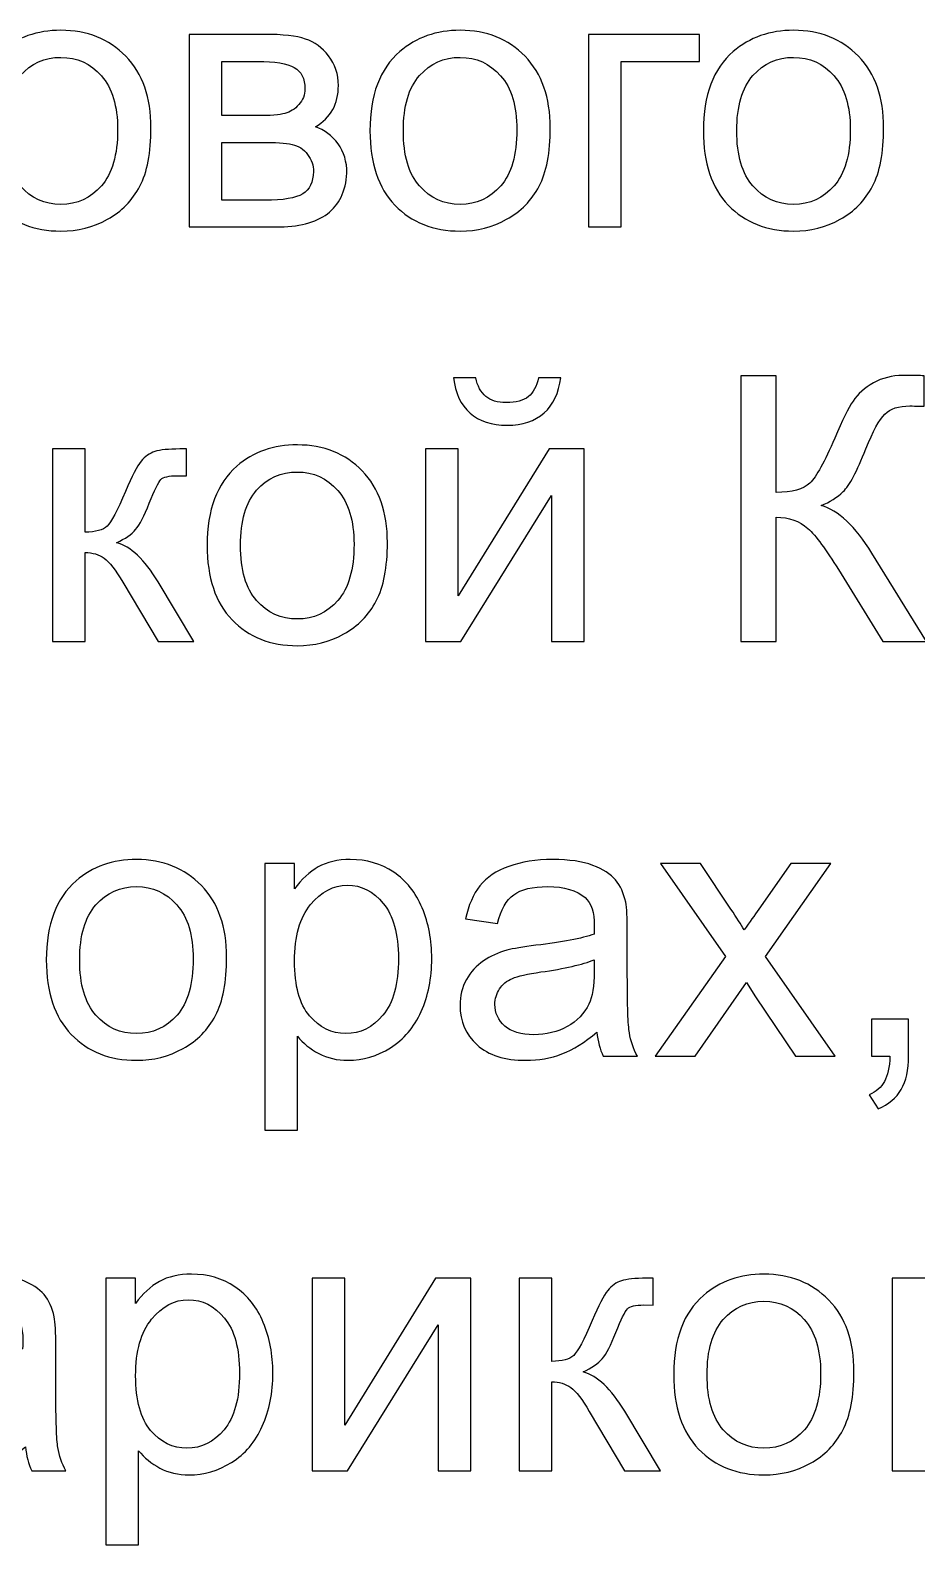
# Model space of a CAD drawing. Header units: centimetres. Extents: x 259 to 610, y 357 to 1252.
# Drawn here: x 370.59 to 379.02, y 1032.55 to 1046.95 of the extents above; entities that cross this region are included whole.
import ezdxf

# ---------------------------------------------------------------- set-up
doc = ezdxf.new("R2010")
doc.units = ezdxf.units.CM
doc.header["$MEASUREMENT"] = 0
doc.layers.add('layer 1', color=7, linetype='Continuous')

msp = doc.modelspace()

# ---------------------------------------------------------------- linework, layer by layer
at = {"layer": 'layer 1', "color": 250}
for points, knots in [([(370.02504, 1045.99105), (370.02504, 1046.32912), (370.11911, 1046.5796), (370.30785, 1046.74246), (370.30785, 1046.74246), (370.46483, 1046.87769), (370.6571, 1046.94531), (370.88346, 1046.94531), (370.88346, 1046.94531), (371.13452, 1046.94531), (371.34031, 1046.86299), (371.50023, 1046.69836), (371.50023, 1046.69836), (371.65957, 1046.53432), (371.73953, 1046.30678), (371.73953, 1046.01692), (371.73953, 1046.01692), (371.73953, 1045.78173), (371.70425, 1045.59711), (371.6337, 1045.46247), (371.6337, 1045.46247), (371.56314, 1045.32783), (371.46025, 1045.22317), (371.32502, 1045.1485), (371.32502, 1045.1485), (371.19038, 1045.07383), (371.0428, 1045.03678), (370.88346, 1045.03678), (370.88346, 1045.03678), (370.62711, 1045.03678), (370.42015, 1045.11851), (370.26198, 1045.28255), (370.26198, 1045.28255), (370.10382, 1045.44659), (370.02504, 1045.68295), (370.02504, 1045.99105)], [0, 0, 0, 0, 0.1, 0.1, 0.1, 0.1, 0.2, 0.2, 0.2, 0.2, 0.3, 0.3, 0.3, 0.3, 0.4, 0.4, 0.4, 0.4, 0.5, 0.5, 0.5, 0.5, 0.6, 0.6, 0.6, 0.6, 0.7, 0.7, 0.7, 0.7, 0.8, 0.8, 0.8, 0.8, 1, 1, 1, 1]), ([(372.10348, 1046.9065), (372.10348, 1046.9065), (372.81786, 1046.9065), (372.81786, 1046.9065), (372.81786, 1046.9065), (372.99307, 1046.9065), (373.1236, 1046.8918), (373.20944, 1046.86241), (373.20944, 1046.86241), (373.29469, 1046.83301), (373.36819, 1046.7795), (373.42934, 1046.7013), (373.42934, 1046.7013), (373.49107, 1046.62252), (373.52165, 1046.52903), (373.52165, 1046.41967), (373.52165, 1046.41967), (373.52165, 1046.33206), (373.50342, 1046.25563), (373.46755, 1046.19095), (373.46755, 1046.19095), (373.4311, 1046.12569), (373.37701, 1046.07101), (373.3041, 1046.0275), (373.3041, 1046.0275), (373.38994, 1045.99869), (373.46109, 1045.94519), (373.51812, 1045.8664), (373.51812, 1045.8664), (373.57456, 1045.7882), (373.60279, 1045.69471), (373.60279, 1045.58712), (373.60279, 1045.58712), (373.59161, 1045.41367), (373.52929, 1045.2849), (373.41699, 1045.20141), (373.41699, 1045.20141), (373.30469, 1045.11734), (373.14124, 1045.07559), (372.92722, 1045.07559), (372.92722, 1045.07559), (372.92722, 1045.07559), (372.10348, 1045.07559), (372.10348, 1045.07559), (372.10348, 1045.07559), (372.10348, 1045.07559), (372.10348, 1046.9065), (372.10348, 1046.9065)], [0, 0, 0, 0, 0.07692308, 0.07692308, 0.07692308, 0.07692308, 0.15384615, 0.15384615, 0.15384615, 0.15384615, 0.23076923, 0.23076923, 0.23076923, 0.23076923, 0.30769231, 0.30769231, 0.30769231, 0.30769231, 0.38461538, 0.38461538, 0.38461538, 0.38461538, 0.46153846, 0.46153846, 0.46153846, 0.46153846, 0.53846154, 0.53846154, 0.53846154, 0.53846154, 0.61538462, 0.61538462, 0.61538462, 0.61538462, 0.69230769, 0.69230769, 0.69230769, 0.69230769, 0.76923077, 0.76923077, 0.76923077, 0.76923077, 0.84615385, 0.84615385, 0.84615385, 0.84615385, 1, 1, 1, 1]), ([(373.8221, 1045.99105), (373.8221, 1046.32912), (373.91617, 1046.5796), (374.10491, 1046.74246), (374.10491, 1046.74246), (374.26189, 1046.87769), (374.45416, 1046.94531), (374.68052, 1046.94531), (374.68052, 1046.94531), (374.93158, 1046.94531), (375.13737, 1046.86299), (375.29729, 1046.69836), (375.29729, 1046.69836), (375.45663, 1046.53432), (375.53659, 1046.30678), (375.53659, 1046.01692), (375.53659, 1046.01692), (375.53659, 1045.78173), (375.50131, 1045.59711), (375.43076, 1045.46247), (375.43076, 1045.46247), (375.3602, 1045.32783), (375.25731, 1045.22317), (375.12208, 1045.1485), (375.12208, 1045.1485), (374.98744, 1045.07383), (374.83986, 1045.03678), (374.68052, 1045.03678), (374.68052, 1045.03678), (374.42417, 1045.03678), (374.21721, 1045.11851), (374.05904, 1045.28255), (374.05904, 1045.28255), (373.90088, 1045.44659), (373.8221, 1045.68295), (373.8221, 1045.99105)], [0, 0, 0, 0, 0.1, 0.1, 0.1, 0.1, 0.2, 0.2, 0.2, 0.2, 0.3, 0.3, 0.3, 0.3, 0.4, 0.4, 0.4, 0.4, 0.5, 0.5, 0.5, 0.5, 0.6, 0.6, 0.6, 0.6, 0.7, 0.7, 0.7, 0.7, 0.8, 0.8, 0.8, 0.8, 1, 1, 1, 1]), ([(375.90054, 1046.9065), (375.90054, 1046.9065), (376.95535, 1046.9065), (376.95535, 1046.9065), (376.95535, 1046.9065), (376.95535, 1046.9065), (376.95535, 1046.64898), (376.95535, 1046.64898), (376.95535, 1046.64898), (376.95535, 1046.64898), (376.21099, 1046.64898), (376.21099, 1046.64898), (376.21099, 1046.64898), (376.21099, 1046.64898), (376.21099, 1045.07559), (376.21099, 1045.07559), (376.21099, 1045.07559), (376.21099, 1045.07559), (375.90054, 1045.07559), (375.90054, 1045.07559), (375.90054, 1045.07559), (375.90054, 1045.07559), (375.90054, 1046.9065), (375.90054, 1046.9065)], [0, 0, 0, 0, 0.14285714, 0.14285714, 0.14285714, 0.14285714, 0.28571429, 0.28571429, 0.28571429, 0.28571429, 0.42857143, 0.42857143, 0.42857143, 0.42857143, 0.57142857, 0.57142857, 0.57142857, 0.57142857, 0.71428571, 0.71428571, 0.71428571, 0.71428571, 1, 1, 1, 1]), ([(376.99298, 1045.99105), (376.99298, 1046.32912), (377.08705, 1046.5796), (377.27579, 1046.74246), (377.27579, 1046.74246), (377.43277, 1046.87769), (377.62504, 1046.94531), (377.8514, 1046.94531), (377.8514, 1046.94531), (378.10246, 1046.94531), (378.30825, 1046.86299), (378.46817, 1046.69836), (378.46817, 1046.69836), (378.62751, 1046.53432), (378.70747, 1046.30678), (378.70747, 1046.01692), (378.70747, 1046.01692), (378.70747, 1045.78173), (378.67219, 1045.59711), (378.60164, 1045.46247), (378.60164, 1045.46247), (378.53108, 1045.32783), (378.42819, 1045.22317), (378.29296, 1045.1485), (378.29296, 1045.1485), (378.15832, 1045.07383), (378.01074, 1045.03678), (377.8514, 1045.03678), (377.8514, 1045.03678), (377.59505, 1045.03678), (377.38809, 1045.11851), (377.22992, 1045.28255), (377.22992, 1045.28255), (377.07176, 1045.44659), (376.99298, 1045.68295), (376.99298, 1045.99105)], [0, 0, 0, 0, 0.1, 0.1, 0.1, 0.1, 0.2, 0.2, 0.2, 0.2, 0.3, 0.3, 0.3, 0.3, 0.4, 0.4, 0.4, 0.4, 0.5, 0.5, 0.5, 0.5, 0.6, 0.6, 0.6, 0.6, 0.7, 0.7, 0.7, 0.7, 0.8, 0.8, 0.8, 0.8, 1, 1, 1, 1]), ([(370.34254, 1045.99046), (370.34254, 1045.75645), (370.39369, 1045.58124), (370.49599, 1045.46541), (370.49599, 1045.46541), (370.59889, 1045.34899), (370.72765, 1045.29078), (370.88346, 1045.29078), (370.88346, 1045.29078), (371.03751, 1045.29078), (371.16568, 1045.34899), (371.26858, 1045.466), (371.26858, 1045.466), (371.37088, 1045.583), (371.42203, 1045.76115), (371.42203, 1046.00045), (371.42203, 1046.00045), (371.42203, 1046.22623), (371.37029, 1046.39733), (371.2674, 1046.51316), (371.2674, 1046.51316), (371.16451, 1046.62957), (371.03633, 1046.68778), (370.88346, 1046.68778), (370.88346, 1046.68778), (370.72765, 1046.68778), (370.59889, 1046.63016), (370.49599, 1046.51433), (370.49599, 1046.51433), (370.39369, 1046.3985), (370.34254, 1046.22388), (370.34254, 1045.99046)], [0, 0, 0, 0, 0.11111111, 0.11111111, 0.11111111, 0.11111111, 0.22222222, 0.22222222, 0.22222222, 0.22222222, 0.33333333, 0.33333333, 0.33333333, 0.33333333, 0.44444444, 0.44444444, 0.44444444, 0.44444444, 0.55555556, 0.55555556, 0.55555556, 0.55555556, 0.66666667, 0.66666667, 0.66666667, 0.66666667, 0.77777778, 0.77777778, 0.77777778, 0.77777778, 1, 1, 1, 1]), ([(374.1396, 1045.99046), (374.1396, 1045.75645), (374.19075, 1045.58124), (374.29305, 1045.46541), (374.29305, 1045.46541), (374.39595, 1045.34899), (374.52471, 1045.29078), (374.68052, 1045.29078), (374.68052, 1045.29078), (374.83457, 1045.29078), (374.96274, 1045.34899), (375.06564, 1045.466), (375.06564, 1045.466), (375.16794, 1045.583), (375.21909, 1045.76115), (375.21909, 1046.00045), (375.21909, 1046.00045), (375.21909, 1046.22623), (375.16735, 1046.39733), (375.06446, 1046.51316), (375.06446, 1046.51316), (374.96157, 1046.62957), (374.83339, 1046.68778), (374.68052, 1046.68778), (374.68052, 1046.68778), (374.52471, 1046.68778), (374.39595, 1046.63016), (374.29305, 1046.51433), (374.29305, 1046.51433), (374.19075, 1046.3985), (374.1396, 1046.22388), (374.1396, 1045.99046)], [0, 0, 0, 0, 0.11111111, 0.11111111, 0.11111111, 0.11111111, 0.22222222, 0.22222222, 0.22222222, 0.22222222, 0.33333333, 0.33333333, 0.33333333, 0.33333333, 0.44444444, 0.44444444, 0.44444444, 0.44444444, 0.55555556, 0.55555556, 0.55555556, 0.55555556, 0.66666667, 0.66666667, 0.66666667, 0.66666667, 0.77777778, 0.77777778, 0.77777778, 0.77777778, 1, 1, 1, 1]), ([(377.31048, 1045.99046), (377.31048, 1045.75645), (377.36163, 1045.58124), (377.46393, 1045.46541), (377.46393, 1045.46541), (377.56683, 1045.34899), (377.69559, 1045.29078), (377.8514, 1045.29078), (377.8514, 1045.29078), (378.00545, 1045.29078), (378.13362, 1045.34899), (378.23652, 1045.466), (378.23652, 1045.466), (378.33882, 1045.583), (378.38997, 1045.76115), (378.38997, 1046.00045), (378.38997, 1046.00045), (378.38997, 1046.22623), (378.33823, 1046.39733), (378.23534, 1046.51316), (378.23534, 1046.51316), (378.13245, 1046.62957), (378.00427, 1046.68778), (377.8514, 1046.68778), (377.8514, 1046.68778), (377.69559, 1046.68778), (377.56683, 1046.63016), (377.46393, 1046.51433), (377.46393, 1046.51433), (377.36163, 1046.3985), (377.31048, 1046.22388), (377.31048, 1045.99046)], [0, 0, 0, 0, 0.11111111, 0.11111111, 0.11111111, 0.11111111, 0.22222222, 0.22222222, 0.22222222, 0.22222222, 0.33333333, 0.33333333, 0.33333333, 0.33333333, 0.44444444, 0.44444444, 0.44444444, 0.44444444, 0.55555556, 0.55555556, 0.55555556, 0.55555556, 0.66666667, 0.66666667, 0.66666667, 0.66666667, 0.77777778, 0.77777778, 0.77777778, 0.77777778, 1, 1, 1, 1]), ([(372.41393, 1046.13392), (372.41393, 1046.13392), (372.74319, 1046.13392), (372.74319, 1046.13392), (372.74319, 1046.13392), (372.8743, 1046.13392), (372.96485, 1046.14098), (373.01365, 1046.1545), (373.01365, 1046.1545), (373.06304, 1046.16861), (373.10713, 1046.19624), (373.14594, 1046.23858), (373.14594, 1046.23858), (373.18474, 1046.28032), (373.20415, 1046.33089), (373.20415, 1046.38968), (373.20415, 1046.38968), (373.20415, 1046.4867), (373.17005, 1046.55373), (373.10243, 1046.59194), (373.10243, 1046.59194), (373.03423, 1046.63016), (372.91781, 1046.64898), (372.75318, 1046.64898), (372.75318, 1046.64898), (372.75318, 1046.64898), (372.41393, 1046.64898), (372.41393, 1046.64898), (372.41393, 1046.64898), (372.41393, 1046.64898), (372.41393, 1046.13392), (372.41393, 1046.13392)], [0, 0, 0, 0, 0.11111111, 0.11111111, 0.11111111, 0.11111111, 0.22222222, 0.22222222, 0.22222222, 0.22222222, 0.33333333, 0.33333333, 0.33333333, 0.33333333, 0.44444444, 0.44444444, 0.44444444, 0.44444444, 0.55555556, 0.55555556, 0.55555556, 0.55555556, 0.66666667, 0.66666667, 0.66666667, 0.66666667, 0.77777778, 0.77777778, 0.77777778, 0.77777778, 1, 1, 1, 1]), ([(372.41393, 1045.32959), (372.41393, 1045.32959), (372.82138, 1045.32959), (372.82138, 1045.32959), (372.82138, 1045.32959), (372.9966, 1045.32959), (373.11713, 1045.35017), (373.18239, 1045.39074), (373.18239, 1045.39074), (373.24766, 1045.43189), (373.28176, 1045.50186), (373.28529, 1045.6024), (373.28529, 1045.6024), (373.28529, 1045.66061), (373.26647, 1045.71529), (373.22884, 1045.76527), (373.22884, 1045.76527), (373.19062, 1045.81525), (373.14124, 1045.847), (373.08068, 1045.85993), (373.08068, 1045.85993), (373.02012, 1045.87345), (372.92251, 1045.87992), (372.78846, 1045.87992), (372.78846, 1045.87992), (372.78846, 1045.87992), (372.41393, 1045.87992), (372.41393, 1045.87992), (372.41393, 1045.87992), (372.41393, 1045.87992), (372.41393, 1045.32959), (372.41393, 1045.32959)], [0, 0, 0, 0, 0.11111111, 0.11111111, 0.11111111, 0.11111111, 0.22222222, 0.22222222, 0.22222222, 0.22222222, 0.33333333, 0.33333333, 0.33333333, 0.33333333, 0.44444444, 0.44444444, 0.44444444, 0.44444444, 0.55555556, 0.55555556, 0.55555556, 0.55555556, 0.66666667, 0.66666667, 0.66666667, 0.66666667, 0.77777778, 0.77777778, 0.77777778, 0.77777778, 1, 1, 1, 1]), ([(377.34867, 1043.66036), (377.34867, 1043.66036), (377.68381, 1043.66036), (377.68381, 1043.66036), (377.68381, 1043.66036), (377.68381, 1043.66036), (377.68381, 1042.55264), (377.68381, 1042.55264), (377.68381, 1042.55264), (377.83609, 1042.55264), (377.94369, 1042.58263), (378.00543, 1042.64201), (378.00543, 1042.64201), (378.06775, 1042.7014), (378.14654, 1042.84368), (378.24296, 1043.06946), (378.24296, 1043.06946), (378.31293, 1043.23585), (378.37055, 1043.35286), (378.41641, 1043.42106), (378.41641, 1043.42106), (378.46169, 1043.48985), (378.52636, 1043.54747), (378.61044, 1043.59392), (378.61044, 1043.59392), (378.69393, 1043.64037), (378.78683, 1043.66389), (378.88796, 1043.66389), (378.88796, 1043.66389), (379.01672, 1043.66389), (379.08434, 1043.66272), (379.09139, 1043.66036), (379.09139, 1043.66036), (379.09139, 1043.66036), (379.09139, 1043.37109), (379.09139, 1043.37109), (379.09139, 1043.37109), (379.07963, 1043.37109), (379.05729, 1043.37167), (379.02436, 1043.37285), (379.02436, 1043.37285), (378.98732, 1043.37403), (378.96498, 1043.37461), (378.95675, 1043.37461), (378.95675, 1043.37461), (378.85033, 1043.37461), (378.77095, 1043.34874), (378.71921, 1043.297), (378.71921, 1043.297), (378.6663, 1043.24526), (378.60632, 1043.13473), (378.53812, 1042.96598), (378.53812, 1042.96598), (378.45345, 1042.75196), (378.38172, 1042.61673), (378.32293, 1042.56087), (378.32293, 1042.56087), (378.26472, 1042.50561), (378.19416, 1042.46092), (378.11302, 1042.42741), (378.11302, 1042.42741), (378.27589, 1042.38272), (378.43699, 1042.23162), (378.59574, 1041.97527), (378.59574, 1041.97527), (378.59574, 1041.97527), (379.11609, 1041.13448), (379.11609, 1041.13448), (379.11609, 1041.13448), (379.11609, 1041.13448), (378.70099, 1041.13448), (378.70099, 1041.13448), (378.70099, 1041.13448), (378.70099, 1041.13448), (378.27707, 1041.81887), (378.27707, 1041.81887), (378.27707, 1041.81887), (378.16124, 1042.00878), (378.06422, 1042.13931), (377.98661, 1042.20986), (377.98661, 1042.20986), (377.90841, 1042.28101), (377.80787, 1042.31628), (377.68381, 1042.31628), (377.68381, 1042.31628), (377.68381, 1042.31628), (377.68381, 1041.13448), (377.68381, 1041.13448), (377.68381, 1041.13448), (377.68381, 1041.13448), (377.34867, 1041.13448), (377.34867, 1041.13448), (377.34867, 1041.13448), (377.34867, 1041.13448), (377.34867, 1043.66036), (377.34867, 1043.66036)], [0, 0, 0, 0, 0.04, 0.04, 0.04, 0.04, 0.08, 0.08, 0.08, 0.08, 0.12, 0.12, 0.12, 0.12, 0.16, 0.16, 0.16, 0.16, 0.2, 0.2, 0.2, 0.2, 0.24, 0.24, 0.24, 0.24, 0.28, 0.28, 0.28, 0.28, 0.32, 0.32, 0.32, 0.32, 0.36, 0.36, 0.36, 0.36, 0.4, 0.4, 0.4, 0.4, 0.44, 0.44, 0.44, 0.44, 0.48, 0.48, 0.48, 0.48, 0.52, 0.52, 0.52, 0.52, 0.56, 0.56, 0.56, 0.56, 0.6, 0.6, 0.6, 0.6, 0.64, 0.64, 0.64, 0.64, 0.68, 0.68, 0.68, 0.68, 0.72, 0.72, 0.72, 0.72, 0.76, 0.76, 0.76, 0.76, 0.8, 0.8, 0.8, 0.8, 0.84, 0.84, 0.84, 0.84, 0.88, 0.88, 0.88, 0.88, 0.92, 0.92, 0.92, 0.92, 1, 1, 1, 1]), ([(375.42427, 1043.64272), (375.42427, 1043.64272), (375.63594, 1043.64272), (375.63594, 1043.64272), (375.63594, 1043.64272), (375.61889, 1043.4975), (375.56597, 1043.38579), (375.47778, 1043.30817), (375.47778, 1043.30817), (375.38959, 1043.22998), (375.27258, 1043.19117), (375.12618, 1043.19117), (375.12618, 1043.19117), (374.97919, 1043.19117), (374.8616, 1043.22998), (374.77399, 1043.307), (374.77399, 1043.307), (374.68638, 1043.38461), (374.63347, 1043.49632), (374.61642, 1043.64272), (374.61642, 1043.64272), (374.61642, 1043.64272), (374.82808, 1043.64272), (374.82808, 1043.64272), (374.82808, 1043.64272), (374.84396, 1043.56335), (374.87629, 1043.50397), (374.92392, 1043.46516), (374.92392, 1043.46516), (374.97154, 1043.42577), (375.03622, 1043.40636), (375.11677, 1043.40636), (375.11677, 1043.40636), (375.21026, 1043.40636), (375.28081, 1043.42518), (375.32844, 1043.4634), (375.32844, 1043.4634), (375.37606, 1043.50103), (375.4084, 1043.561), (375.42427, 1043.64272)], [0, 0, 0, 0, 0.09090909, 0.09090909, 0.09090909, 0.09090909, 0.18181818, 0.18181818, 0.18181818, 0.18181818, 0.27272727, 0.27272727, 0.27272727, 0.27272727, 0.36363636, 0.36363636, 0.36363636, 0.36363636, 0.45454545, 0.45454545, 0.45454545, 0.45454545, 0.54545455, 0.54545455, 0.54545455, 0.54545455, 0.63636364, 0.63636364, 0.63636364, 0.63636364, 0.72727273, 0.72727273, 0.72727273, 0.72727273, 0.81818182, 0.81818182, 0.81818182, 0.81818182, 1, 1, 1, 1]), ([(370.80349, 1042.96539), (370.80349, 1042.96539), (371.11393, 1042.96539), (371.11393, 1042.96539), (371.11393, 1042.96539), (371.11393, 1042.96539), (371.11393, 1042.17517), (371.11393, 1042.17517), (371.11393, 1042.17517), (371.21271, 1042.17517), (371.28209, 1042.19399), (371.32207, 1042.2322), (371.32207, 1042.2322), (371.36146, 1042.26983), (371.41967, 1042.37978), (371.49728, 1042.56264), (371.49728, 1042.56264), (371.55843, 1042.70728), (371.60782, 1042.80253), (371.64545, 1042.84839), (371.64545, 1042.84839), (371.68366, 1042.89425), (371.72717, 1042.92541), (371.77656, 1042.94129), (371.77656, 1042.94129), (371.82654, 1042.95716), (371.90591, 1042.96539), (372.01469, 1042.96539), (372.01469, 1042.96539), (372.01469, 1042.96539), (372.07701, 1042.96539), (372.07701, 1042.96539), (372.07701, 1042.96539), (372.07701, 1042.96539), (372.07701, 1042.70963), (372.07701, 1042.70963), (372.07701, 1042.70963), (372.07701, 1042.70963), (371.99058, 1042.71139), (371.99058, 1042.71139), (371.99058, 1042.71139), (371.90885, 1042.71139), (371.85652, 1042.69905), (371.83359, 1042.67494), (371.83359, 1042.67494), (371.80949, 1042.64966), (371.77245, 1042.5744), (371.72306, 1042.44916), (371.72306, 1042.44916), (371.67602, 1042.32922), (371.6331, 1042.24632), (371.59371, 1042.20045), (371.59371, 1042.20045), (371.5549, 1042.15459), (371.49434, 1042.11285), (371.41261, 1042.07463), (371.41261, 1042.07463), (371.54608, 1042.03877), (371.67778, 1041.91471), (371.80714, 1041.70186), (371.80714, 1041.70186), (371.80714, 1041.70186), (372.14757, 1041.13448), (372.14757, 1041.13448), (372.14757, 1041.13448), (372.14757, 1041.13448), (371.80655, 1041.13448), (371.80655, 1041.13448), (371.80655, 1041.13448), (371.80655, 1041.13448), (371.47082, 1041.7001), (371.47082, 1041.7001), (371.47082, 1041.7001), (371.40321, 1041.81475), (371.34441, 1041.89001), (371.29443, 1041.92646), (371.29443, 1041.92646), (371.24387, 1041.96292), (371.1839, 1041.98114), (371.11393, 1041.98114), (371.11393, 1041.98114), (371.11393, 1041.98114), (371.11393, 1041.13448), (371.11393, 1041.13448), (371.11393, 1041.13448), (371.11393, 1041.13448), (370.80349, 1041.13448), (370.80349, 1041.13448), (370.80349, 1041.13448), (370.80349, 1041.13448), (370.80349, 1042.96539), (370.80349, 1042.96539)], [0, 0, 0, 0, 0.04166667, 0.04166667, 0.04166667, 0.04166667, 0.08333333, 0.08333333, 0.08333333, 0.08333333, 0.125, 0.125, 0.125, 0.125, 0.16666667, 0.16666667, 0.16666667, 0.16666667, 0.20833333, 0.20833333, 0.20833333, 0.20833333, 0.25, 0.25, 0.25, 0.25, 0.29166667, 0.29166667, 0.29166667, 0.29166667, 0.33333333, 0.33333333, 0.33333333, 0.33333333, 0.375, 0.375, 0.375, 0.375, 0.41666667, 0.41666667, 0.41666667, 0.41666667, 0.45833333, 0.45833333, 0.45833333, 0.45833333, 0.5, 0.5, 0.5, 0.5, 0.54166667, 0.54166667, 0.54166667, 0.54166667, 0.58333333, 0.58333333, 0.58333333, 0.58333333, 0.625, 0.625, 0.625, 0.625, 0.66666667, 0.66666667, 0.66666667, 0.66666667, 0.70833333, 0.70833333, 0.70833333, 0.70833333, 0.75, 0.75, 0.75, 0.75, 0.79166667, 0.79166667, 0.79166667, 0.79166667, 0.83333333, 0.83333333, 0.83333333, 0.83333333, 0.875, 0.875, 0.875, 0.875, 0.91666667, 0.91666667, 0.91666667, 0.91666667, 1, 1, 1, 1]), ([(372.27339, 1042.04994), (372.27339, 1042.38801), (372.36746, 1042.63849), (372.5562, 1042.80135), (372.5562, 1042.80135), (372.71318, 1042.93658), (372.90545, 1043.0042), (373.13181, 1043.0042), (373.13181, 1043.0042), (373.38287, 1043.0042), (373.58866, 1042.92188), (373.74858, 1042.75725), (373.74858, 1042.75725), (373.90792, 1042.59321), (373.98788, 1042.36567), (373.98788, 1042.07581), (373.98788, 1042.07581), (373.98788, 1041.84062), (373.9526, 1041.656), (373.88205, 1041.52136), (373.88205, 1041.52136), (373.81149, 1041.38672), (373.7086, 1041.28206), (373.57337, 1041.20739), (373.57337, 1041.20739), (373.43873, 1041.13272), (373.29115, 1041.09567), (373.13181, 1041.09567), (373.13181, 1041.09567), (372.87546, 1041.09567), (372.6685, 1041.1774), (372.51033, 1041.34144), (372.51033, 1041.34144), (372.35217, 1041.50548), (372.27339, 1041.74184), (372.27339, 1042.04994)], [0, 0, 0, 0, 0.1, 0.1, 0.1, 0.1, 0.2, 0.2, 0.2, 0.2, 0.3, 0.3, 0.3, 0.3, 0.4, 0.4, 0.4, 0.4, 0.5, 0.5, 0.5, 0.5, 0.6, 0.6, 0.6, 0.6, 0.7, 0.7, 0.7, 0.7, 0.8, 0.8, 0.8, 0.8, 1, 1, 1, 1]), ([(374.35183, 1042.96539), (374.35183, 1042.96539), (374.66228, 1042.96539), (374.66228, 1042.96539), (374.66228, 1042.96539), (374.66228, 1042.96539), (374.66228, 1041.56898), (374.66228, 1041.56898), (374.66228, 1041.56898), (374.66228, 1041.56898), (375.52482, 1042.96539), (375.52482, 1042.96539), (375.52482, 1042.96539), (375.52482, 1042.96539), (375.85819, 1042.96539), (375.85819, 1042.96539), (375.85819, 1042.96539), (375.85819, 1042.96539), (375.85819, 1041.13448), (375.85819, 1041.13448), (375.85819, 1041.13448), (375.85819, 1041.13448), (375.54775, 1041.13448), (375.54775, 1041.13448), (375.54775, 1041.13448), (375.54775, 1041.13448), (375.54775, 1042.52207), (375.54775, 1042.52207), (375.54775, 1042.52207), (375.54775, 1042.52207), (374.68638, 1041.13448), (374.68638, 1041.13448), (374.68638, 1041.13448), (374.68638, 1041.13448), (374.35183, 1041.13448), (374.35183, 1041.13448), (374.35183, 1041.13448), (374.35183, 1041.13448), (374.35183, 1042.96539), (374.35183, 1042.96539)], [0, 0, 0, 0, 0.09090909, 0.09090909, 0.09090909, 0.09090909, 0.18181818, 0.18181818, 0.18181818, 0.18181818, 0.27272727, 0.27272727, 0.27272727, 0.27272727, 0.36363636, 0.36363636, 0.36363636, 0.36363636, 0.45454545, 0.45454545, 0.45454545, 0.45454545, 0.54545455, 0.54545455, 0.54545455, 0.54545455, 0.63636364, 0.63636364, 0.63636364, 0.63636364, 0.72727273, 0.72727273, 0.72727273, 0.72727273, 0.81818182, 0.81818182, 0.81818182, 0.81818182, 1, 1, 1, 1]), ([(372.59089, 1042.04935), (372.59089, 1041.81534), (372.64204, 1041.64013), (372.74434, 1041.5243), (372.74434, 1041.5243), (372.84724, 1041.40788), (372.976, 1041.34967), (373.13181, 1041.34967), (373.13181, 1041.34967), (373.28586, 1041.34967), (373.41403, 1041.40788), (373.51693, 1041.52489), (373.51693, 1041.52489), (373.61923, 1041.64189), (373.67038, 1041.82004), (373.67038, 1042.05934), (373.67038, 1042.05934), (373.67038, 1042.28512), (373.61864, 1042.45622), (373.51575, 1042.57205), (373.51575, 1042.57205), (373.41286, 1042.68846), (373.28468, 1042.74667), (373.13181, 1042.74667), (373.13181, 1042.74667), (372.976, 1042.74667), (372.84724, 1042.68905), (372.74434, 1042.57322), (372.74434, 1042.57322), (372.64204, 1042.45739), (372.59089, 1042.28277), (372.59089, 1042.04935)], [0, 0, 0, 0, 0.11111111, 0.11111111, 0.11111111, 0.11111111, 0.22222222, 0.22222222, 0.22222222, 0.22222222, 0.33333333, 0.33333333, 0.33333333, 0.33333333, 0.44444444, 0.44444444, 0.44444444, 0.44444444, 0.55555556, 0.55555556, 0.55555556, 0.55555556, 0.66666667, 0.66666667, 0.66666667, 0.66666667, 0.77777778, 0.77777778, 0.77777778, 0.77777778, 1, 1, 1, 1]), ([(370.7441, 1038.10883), (370.7441, 1038.4469), (370.83817, 1038.69738), (371.02691, 1038.86024), (371.02691, 1038.86024), (371.18389, 1038.99547), (371.37616, 1039.06309), (371.60252, 1039.06309), (371.60252, 1039.06309), (371.85358, 1039.06309), (372.05937, 1038.98077), (372.21929, 1038.81614), (372.21929, 1038.81614), (372.37863, 1038.6521), (372.45859, 1038.42456), (372.45859, 1038.1347), (372.45859, 1038.1347), (372.45859, 1037.89951), (372.42331, 1037.71489), (372.35276, 1037.58025), (372.35276, 1037.58025), (372.2822, 1037.44561), (372.17931, 1037.34095), (372.04408, 1037.26628), (372.04408, 1037.26628), (371.90944, 1037.19161), (371.76186, 1037.15456), (371.60252, 1037.15456), (371.60252, 1037.15456), (371.34617, 1037.15456), (371.13921, 1037.23629), (370.98104, 1037.40033), (370.98104, 1037.40033), (370.82288, 1037.56437), (370.7441, 1037.80073), (370.7441, 1038.10883)], [0, 0, 0, 0, 0.1, 0.1, 0.1, 0.1, 0.2, 0.2, 0.2, 0.2, 0.3, 0.3, 0.3, 0.3, 0.4, 0.4, 0.4, 0.4, 0.5, 0.5, 0.5, 0.5, 0.6, 0.6, 0.6, 0.6, 0.7, 0.7, 0.7, 0.7, 0.8, 0.8, 0.8, 0.8, 1, 1, 1, 1]), ([(372.82254, 1036.49134), (372.82254, 1036.49134), (372.82254, 1039.02428), (372.82254, 1039.02428), (372.82254, 1039.02428), (372.82254, 1039.02428), (373.10476, 1039.02428), (373.10476, 1039.02428), (373.10476, 1039.02428), (373.10476, 1039.02428), (373.10476, 1038.78381), (373.10476, 1038.78381), (373.10476, 1038.78381), (373.1712, 1038.8767), (373.24646, 1038.94667), (373.33054, 1038.99312), (373.33054, 1038.99312), (373.41403, 1039.03957), (373.51575, 1039.06309), (373.63511, 1039.06309), (373.63511, 1039.06309), (373.7915, 1039.06309), (373.92909, 1039.02311), (374.04844, 1038.94256), (374.04844, 1038.94256), (374.1678, 1038.86259), (374.25776, 1038.74912), (374.31891, 1038.6033), (374.31891, 1038.6033), (374.37947, 1038.4569), (374.41004, 1038.29697), (374.41004, 1038.12235), (374.41004, 1038.12235), (374.41004, 1037.93597), (374.37653, 1037.76781), (374.3095, 1037.61788), (374.3095, 1037.61788), (374.24247, 1037.46854), (374.14487, 1037.35388), (374.01669, 1037.27392), (374.01669, 1037.27392), (373.88911, 1037.19455), (373.75446, 1037.15456), (373.61335, 1037.15456), (373.61335, 1037.15456), (373.50987, 1037.15456), (373.41697, 1037.17632), (373.33525, 1037.21983), (373.33525, 1037.21983), (373.25293, 1037.26334), (373.1859, 1037.31802), (373.13299, 1037.38446), (373.13299, 1037.38446), (373.13299, 1037.38446), (373.13299, 1036.49134), (373.13299, 1036.49134), (373.13299, 1036.49134), (373.13299, 1036.49134), (372.82254, 1036.49134), (372.82254, 1036.49134)], [0, 0, 0, 0, 0.0625, 0.0625, 0.0625, 0.0625, 0.125, 0.125, 0.125, 0.125, 0.1875, 0.1875, 0.1875, 0.1875, 0.25, 0.25, 0.25, 0.25, 0.3125, 0.3125, 0.3125, 0.3125, 0.375, 0.375, 0.375, 0.375, 0.4375, 0.4375, 0.4375, 0.4375, 0.5, 0.5, 0.5, 0.5, 0.5625, 0.5625, 0.5625, 0.5625, 0.625, 0.625, 0.625, 0.625, 0.6875, 0.6875, 0.6875, 0.6875, 0.75, 0.75, 0.75, 0.75, 0.8125, 0.8125, 0.8125, 0.8125, 0.875, 0.875, 0.875, 0.875, 1, 1, 1, 1]), ([(375.98049, 1037.42268), (375.86525, 1037.32449), (375.75412, 1037.25569), (375.6477, 1037.21512), (375.6477, 1037.21512), (375.54128, 1037.17456), (375.42721, 1037.15456), (375.30492, 1037.15456), (375.30492, 1037.15456), (375.10384, 1037.15456), (374.9492, 1037.20337), (374.84102, 1037.30155), (374.84102, 1037.30155), (374.73283, 1037.39916), (374.67874, 1037.52439), (374.67874, 1037.67667), (374.67874, 1037.67667), (374.67874, 1037.76604), (374.69932, 1037.84777), (374.73989, 1037.92185), (374.73989, 1037.92185), (374.78105, 1037.99594), (374.83455, 1038.05473), (374.9004, 1038.09942), (374.9004, 1038.09942), (374.96684, 1038.1441), (375.04092, 1038.17821), (375.12383, 1038.20114), (375.12383, 1038.20114), (375.18497, 1038.21701), (375.27728, 1038.2323), (375.40017, 1038.24759), (375.40017, 1038.24759), (375.65064, 1038.27698), (375.83585, 1038.31285), (375.95403, 1038.35401), (375.95403, 1038.35401), (375.9552, 1038.39634), (375.95579, 1038.42339), (375.95579, 1038.43456), (375.95579, 1038.43456), (375.95579, 1038.56038), (375.92639, 1038.64916), (375.8676, 1038.7009), (375.8676, 1038.7009), (375.78822, 1038.77087), (375.67004, 1038.80556), (375.51365, 1038.80556), (375.51365, 1038.80556), (375.36724, 1038.80556), (375.25906, 1038.77969), (375.18968, 1038.72854), (375.18968, 1038.72854), (375.11971, 1038.67739), (375.06856, 1038.58684), (375.03504, 1038.45631), (375.03504, 1038.45631), (375.03504, 1038.45631), (374.73166, 1038.49864), (374.73166, 1038.49864), (374.73166, 1038.49864), (374.75929, 1038.62858), (374.80456, 1038.73383), (374.86806, 1038.81379), (374.86806, 1038.81379), (374.93156, 1038.89376), (375.02329, 1038.9549), (375.14323, 1038.99841), (375.14323, 1038.99841), (375.26259, 1039.04133), (375.40193, 1039.06309), (375.55951, 1039.06309), (375.55951, 1039.06309), (375.7159, 1039.06309), (375.84349, 1039.04486), (375.94168, 1039.00782), (375.94168, 1039.00782), (376.03928, 1038.97078), (376.1116, 1038.92492), (376.15746, 1038.86906), (376.15746, 1038.86906), (376.20332, 1038.8132), (376.23566, 1038.74265), (376.25448, 1038.65739), (376.25448, 1038.65739), (376.26447, 1038.60448), (376.26976, 1038.50923), (376.26976, 1038.37223), (376.26976, 1038.37223), (376.26976, 1038.37223), (376.26976, 1037.96066), (376.26976, 1037.96066), (376.26976, 1037.96066), (376.26976, 1037.67315), (376.27623, 1037.49147), (376.28917, 1037.41444), (376.28917, 1037.41444), (376.30151, 1037.33742), (376.32738, 1037.26393), (376.36501, 1037.19337), (376.36501, 1037.19337), (376.36501, 1037.19337), (376.04046, 1037.19337), (376.04046, 1037.19337), (376.04046, 1037.19337), (376.0093, 1037.25863), (375.98931, 1037.33507), (375.98049, 1037.42268)], [0, 0, 0, 0, 0.03571429, 0.03571429, 0.03571429, 0.03571429, 0.07142857, 0.07142857, 0.07142857, 0.07142857, 0.10714286, 0.10714286, 0.10714286, 0.10714286, 0.14285714, 0.14285714, 0.14285714, 0.14285714, 0.17857143, 0.17857143, 0.17857143, 0.17857143, 0.21428571, 0.21428571, 0.21428571, 0.21428571, 0.25, 0.25, 0.25, 0.25, 0.28571429, 0.28571429, 0.28571429, 0.28571429, 0.32142857, 0.32142857, 0.32142857, 0.32142857, 0.35714286, 0.35714286, 0.35714286, 0.35714286, 0.39285714, 0.39285714, 0.39285714, 0.39285714, 0.42857143, 0.42857143, 0.42857143, 0.42857143, 0.46428571, 0.46428571, 0.46428571, 0.46428571, 0.5, 0.5, 0.5, 0.5, 0.53571429, 0.53571429, 0.53571429, 0.53571429, 0.57142857, 0.57142857, 0.57142857, 0.57142857, 0.60714286, 0.60714286, 0.60714286, 0.60714286, 0.64285714, 0.64285714, 0.64285714, 0.64285714, 0.67857143, 0.67857143, 0.67857143, 0.67857143, 0.71428571, 0.71428571, 0.71428571, 0.71428571, 0.75, 0.75, 0.75, 0.75, 0.78571429, 0.78571429, 0.78571429, 0.78571429, 0.82142857, 0.82142857, 0.82142857, 0.82142857, 0.85714286, 0.85714286, 0.85714286, 0.85714286, 0.89285714, 0.89285714, 0.89285714, 0.89285714, 0.92857143, 0.92857143, 0.92857143, 0.92857143, 1, 1, 1, 1]), ([(376.53494, 1037.19337), (376.53494, 1037.19337), (377.20345, 1038.14175), (377.20345, 1038.14175), (377.20345, 1038.14175), (377.20345, 1038.14175), (376.58433, 1039.02428), (376.58433, 1039.02428), (376.58433, 1039.02428), (376.58433, 1039.02428), (376.96591, 1039.02428), (376.96591, 1039.02428), (376.96591, 1039.02428), (376.96591, 1039.02428), (377.25519, 1038.59213), (377.25519, 1038.59213), (377.25519, 1038.59213), (377.30869, 1038.51099), (377.35103, 1038.44514), (377.38101, 1038.3934), (377.38101, 1038.3934), (377.43334, 1038.46689), (377.47979, 1038.53333), (377.52154, 1038.59272), (377.52154, 1038.59272), (377.52154, 1038.59272), (377.8261, 1039.02428), (377.8261, 1039.02428), (377.8261, 1039.02428), (377.8261, 1039.02428), (378.20534, 1039.02428), (378.20534, 1039.02428), (378.20534, 1039.02428), (378.20534, 1039.02428), (377.58268, 1038.14175), (377.58268, 1038.14175), (377.58268, 1038.14175), (377.58268, 1038.14175), (378.24591, 1037.19337), (378.24591, 1037.19337), (378.24591, 1037.19337), (378.24591, 1037.19337), (377.86843, 1037.19337), (377.86843, 1037.19337), (377.86843, 1037.19337), (377.86843, 1037.19337), (377.48979, 1037.75781), (377.48979, 1037.75781), (377.48979, 1037.75781), (377.48979, 1037.75781), (377.40336, 1037.89363), (377.40336, 1037.89363), (377.40336, 1037.89363), (377.40336, 1037.89363), (376.91417, 1037.19337), (376.91417, 1037.19337), (376.91417, 1037.19337), (376.91417, 1037.19337), (376.53494, 1037.19337), (376.53494, 1037.19337)], [0, 0, 0, 0, 0.0625, 0.0625, 0.0625, 0.0625, 0.125, 0.125, 0.125, 0.125, 0.1875, 0.1875, 0.1875, 0.1875, 0.25, 0.25, 0.25, 0.25, 0.3125, 0.3125, 0.3125, 0.3125, 0.375, 0.375, 0.375, 0.375, 0.4375, 0.4375, 0.4375, 0.4375, 0.5, 0.5, 0.5, 0.5, 0.5625, 0.5625, 0.5625, 0.5625, 0.625, 0.625, 0.625, 0.625, 0.6875, 0.6875, 0.6875, 0.6875, 0.75, 0.75, 0.75, 0.75, 0.8125, 0.8125, 0.8125, 0.8125, 0.875, 0.875, 0.875, 0.875, 1, 1, 1, 1]), ([(371.0616, 1038.10824), (371.0616, 1037.87423), (371.11275, 1037.69902), (371.21505, 1037.58319), (371.21505, 1037.58319), (371.31795, 1037.46677), (371.44671, 1037.40856), (371.60252, 1037.40856), (371.60252, 1037.40856), (371.75657, 1037.40856), (371.88474, 1037.46677), (371.98764, 1037.58378), (371.98764, 1037.58378), (372.08994, 1037.70078), (372.14109, 1037.87893), (372.14109, 1038.11823), (372.14109, 1038.11823), (372.14109, 1038.34401), (372.08935, 1038.51511), (371.98646, 1038.63094), (371.98646, 1038.63094), (371.88357, 1038.74735), (371.75539, 1038.80556), (371.60252, 1038.80556), (371.60252, 1038.80556), (371.44671, 1038.80556), (371.31795, 1038.74794), (371.21505, 1038.63211), (371.21505, 1038.63211), (371.11275, 1038.51628), (371.0616, 1038.34166), (371.0616, 1038.10824)], [0, 0, 0, 0, 0.11111111, 0.11111111, 0.11111111, 0.11111111, 0.22222222, 0.22222222, 0.22222222, 0.22222222, 0.33333333, 0.33333333, 0.33333333, 0.33333333, 0.44444444, 0.44444444, 0.44444444, 0.44444444, 0.55555556, 0.55555556, 0.55555556, 0.55555556, 0.66666667, 0.66666667, 0.66666667, 0.66666667, 0.77777778, 0.77777778, 0.77777778, 0.77777778, 1, 1, 1, 1]), ([(373.10476, 1038.09766), (373.10476, 1037.86306), (373.15239, 1037.68961), (373.24705, 1037.57731), (373.24705, 1037.57731), (373.3423, 1037.46501), (373.45754, 1037.40856), (373.59277, 1037.40856), (373.59277, 1037.40856), (373.73036, 1037.40856), (373.84795, 1037.46677), (373.94555, 1037.58319), (373.94555, 1037.58319), (374.04374, 1037.6996), (374.09254, 1037.87952), (374.09254, 1038.12353), (374.09254, 1038.12353), (374.09254, 1038.35636), (374.04492, 1038.53039), (373.94908, 1038.64622), (373.94908, 1038.64622), (373.85324, 1038.76205), (373.73918, 1038.81967), (373.6063, 1038.81967), (373.6063, 1038.81967), (373.47459, 1038.81967), (373.35818, 1038.75794), (373.25705, 1038.63505), (373.25705, 1038.63505), (373.15533, 1038.51158), (373.10476, 1038.33284), (373.10476, 1038.09766)], [0, 0, 0, 0, 0.11111111, 0.11111111, 0.11111111, 0.11111111, 0.22222222, 0.22222222, 0.22222222, 0.22222222, 0.33333333, 0.33333333, 0.33333333, 0.33333333, 0.44444444, 0.44444444, 0.44444444, 0.44444444, 0.55555556, 0.55555556, 0.55555556, 0.55555556, 0.66666667, 0.66666667, 0.66666667, 0.66666667, 0.77777778, 0.77777778, 0.77777778, 0.77777778, 1, 1, 1, 1]), ([(375.95579, 1038.11059), (375.8429, 1038.06473), (375.67357, 1038.02592), (375.44779, 1037.99417), (375.44779, 1037.99417), (375.31962, 1037.97595), (375.22907, 1037.95537), (375.17616, 1037.93244), (375.17616, 1037.93244), (375.12324, 1037.90951), (375.08267, 1037.87599), (375.05386, 1037.83248), (375.05386, 1037.83248), (375.02505, 1037.78839), (375.01035, 1037.73959), (375.01035, 1037.68549), (375.01035, 1037.68549), (375.01035, 1037.60377), (375.04151, 1037.53498), (375.10442, 1037.4803), (375.10442, 1037.4803), (375.16734, 1037.42561), (375.25906, 1037.39798), (375.37959, 1037.39798), (375.37959, 1037.39798), (375.49895, 1037.39798), (375.60537, 1037.42385), (375.69885, 1037.47618), (375.69885, 1037.47618), (375.79175, 1037.52792), (375.86054, 1037.59906), (375.90405, 1037.68902), (375.90405, 1037.68902), (375.93757, 1037.75899), (375.95403, 1037.86188), (375.95403, 1037.9977), (375.95403, 1037.9977), (375.95403, 1037.9977), (375.95579, 1038.11059), (375.95579, 1038.11059)], [0, 0, 0, 0, 0.09090909, 0.09090909, 0.09090909, 0.09090909, 0.18181818, 0.18181818, 0.18181818, 0.18181818, 0.27272727, 0.27272727, 0.27272727, 0.27272727, 0.36363636, 0.36363636, 0.36363636, 0.36363636, 0.45454545, 0.45454545, 0.45454545, 0.45454545, 0.54545455, 0.54545455, 0.54545455, 0.54545455, 0.63636364, 0.63636364, 0.63636364, 0.63636364, 0.72727273, 0.72727273, 0.72727273, 0.72727273, 0.81818182, 0.81818182, 0.81818182, 0.81818182, 1, 1, 1, 1]), ([(378.59162, 1037.19337), (378.59162, 1037.19337), (378.59162, 1037.54615), (378.59162, 1037.54615), (378.59162, 1037.54615), (378.59162, 1037.54615), (378.9444, 1037.54615), (378.9444, 1037.54615), (378.9444, 1037.54615), (378.9444, 1037.54615), (378.9444, 1037.19337), (378.9444, 1037.19337), (378.9444, 1037.19337), (378.9444, 1037.06343), (378.92147, 1036.95819), (378.87502, 1036.87822), (378.87502, 1036.87822), (378.82916, 1036.79826), (378.75566, 1036.73594), (378.65512, 1036.69243), (378.65512, 1036.69243), (378.65512, 1036.69243), (378.57045, 1036.82648), (378.57045, 1036.82648), (378.57045, 1036.82648), (378.63631, 1036.85529), (378.68452, 1036.89763), (378.71509, 1036.95289), (378.71509, 1036.95289), (378.74626, 1037.00875), (378.76389, 1037.08871), (378.76742, 1037.19337), (378.76742, 1037.19337), (378.76742, 1037.19337), (378.59162, 1037.19337), (378.59162, 1037.19337)], [0, 0, 0, 0, 0.1, 0.1, 0.1, 0.1, 0.2, 0.2, 0.2, 0.2, 0.3, 0.3, 0.3, 0.3, 0.4, 0.4, 0.4, 0.4, 0.5, 0.5, 0.5, 0.5, 0.6, 0.6, 0.6, 0.6, 0.7, 0.7, 0.7, 0.7, 0.8, 0.8, 0.8, 0.8, 1, 1, 1, 1]), ([(370.54536, 1033.48157), (370.43012, 1033.38338), (370.31899, 1033.31458), (370.21257, 1033.27401), (370.21257, 1033.27401), (370.10615, 1033.23345), (369.99208, 1033.21345), (369.86979, 1033.21345), (369.86979, 1033.21345), (369.66871, 1033.21345), (369.51407, 1033.26226), (369.40589, 1033.36044), (369.40589, 1033.36044), (369.2977, 1033.45805), (369.24361, 1033.58328), (369.24361, 1033.73556), (369.24361, 1033.73556), (369.24361, 1033.82493), (369.26419, 1033.90666), (369.30476, 1033.98074), (369.30476, 1033.98074), (369.34592, 1034.05483), (369.39942, 1034.11362), (369.46527, 1034.15831), (369.46527, 1034.15831), (369.53171, 1034.20299), (369.60579, 1034.2371), (369.6887, 1034.26003), (369.6887, 1034.26003), (369.74984, 1034.2759), (369.84215, 1034.29119), (369.96504, 1034.30648), (369.96504, 1034.30648), (370.21551, 1034.33587), (370.40072, 1034.37174), (370.5189, 1034.4129), (370.5189, 1034.4129), (370.52007, 1034.45523), (370.52066, 1034.48228), (370.52066, 1034.49345), (370.52066, 1034.49345), (370.52066, 1034.61927), (370.49126, 1034.70805), (370.43247, 1034.75979), (370.43247, 1034.75979), (370.35309, 1034.82976), (370.23491, 1034.86445), (370.07852, 1034.86445), (370.07852, 1034.86445), (369.93211, 1034.86445), (369.82393, 1034.83858), (369.75455, 1034.78743), (369.75455, 1034.78743), (369.68458, 1034.73628), (369.63343, 1034.64573), (369.59991, 1034.5152), (369.59991, 1034.5152), (369.59991, 1034.5152), (369.29653, 1034.55753), (369.29653, 1034.55753), (369.29653, 1034.55753), (369.32416, 1034.68747), (369.36943, 1034.79272), (369.43293, 1034.87268), (369.43293, 1034.87268), (369.49643, 1034.95265), (369.58816, 1035.01379), (369.7081, 1035.0573), (369.7081, 1035.0573), (369.82746, 1035.10022), (369.9668, 1035.12198), (370.12438, 1035.12198), (370.12438, 1035.12198), (370.28077, 1035.12198), (370.40836, 1035.10375), (370.50655, 1035.06671), (370.50655, 1035.06671), (370.60415, 1035.02967), (370.67647, 1034.98381), (370.72233, 1034.92795), (370.72233, 1034.92795), (370.76819, 1034.87209), (370.80053, 1034.80154), (370.81935, 1034.71628), (370.81935, 1034.71628), (370.82934, 1034.66337), (370.83463, 1034.56812), (370.83463, 1034.43112), (370.83463, 1034.43112), (370.83463, 1034.43112), (370.83463, 1034.01955), (370.83463, 1034.01955), (370.83463, 1034.01955), (370.83463, 1033.73204), (370.8411, 1033.55036), (370.85404, 1033.47333), (370.85404, 1033.47333), (370.86638, 1033.39631), (370.89225, 1033.32282), (370.92988, 1033.25226), (370.92988, 1033.25226), (370.92988, 1033.25226), (370.60533, 1033.25226), (370.60533, 1033.25226), (370.60533, 1033.25226), (370.57417, 1033.31752), (370.55418, 1033.39396), (370.54536, 1033.48157)], [0, 0, 0, 0, 0.03571429, 0.03571429, 0.03571429, 0.03571429, 0.07142857, 0.07142857, 0.07142857, 0.07142857, 0.10714286, 0.10714286, 0.10714286, 0.10714286, 0.14285714, 0.14285714, 0.14285714, 0.14285714, 0.17857143, 0.17857143, 0.17857143, 0.17857143, 0.21428571, 0.21428571, 0.21428571, 0.21428571, 0.25, 0.25, 0.25, 0.25, 0.28571429, 0.28571429, 0.28571429, 0.28571429, 0.32142857, 0.32142857, 0.32142857, 0.32142857, 0.35714286, 0.35714286, 0.35714286, 0.35714286, 0.39285714, 0.39285714, 0.39285714, 0.39285714, 0.42857143, 0.42857143, 0.42857143, 0.42857143, 0.46428571, 0.46428571, 0.46428571, 0.46428571, 0.5, 0.5, 0.5, 0.5, 0.53571429, 0.53571429, 0.53571429, 0.53571429, 0.57142857, 0.57142857, 0.57142857, 0.57142857, 0.60714286, 0.60714286, 0.60714286, 0.60714286, 0.64285714, 0.64285714, 0.64285714, 0.64285714, 0.67857143, 0.67857143, 0.67857143, 0.67857143, 0.71428571, 0.71428571, 0.71428571, 0.71428571, 0.75, 0.75, 0.75, 0.75, 0.78571429, 0.78571429, 0.78571429, 0.78571429, 0.82142857, 0.82142857, 0.82142857, 0.82142857, 0.85714286, 0.85714286, 0.85714286, 0.85714286, 0.89285714, 0.89285714, 0.89285714, 0.89285714, 0.92857143, 0.92857143, 0.92857143, 0.92857143, 1, 1, 1, 1]), ([(371.31147, 1032.55023), (371.31147, 1032.55023), (371.31147, 1035.08317), (371.31147, 1035.08317), (371.31147, 1035.08317), (371.31147, 1035.08317), (371.59369, 1035.08317), (371.59369, 1035.08317), (371.59369, 1035.08317), (371.59369, 1035.08317), (371.59369, 1034.8427), (371.59369, 1034.8427), (371.59369, 1034.8427), (371.66013, 1034.93559), (371.73539, 1035.00556), (371.81947, 1035.05201), (371.81947, 1035.05201), (371.90296, 1035.09846), (372.00468, 1035.12198), (372.12404, 1035.12198), (372.12404, 1035.12198), (372.28043, 1035.12198), (372.41802, 1035.082), (372.53737, 1035.00145), (372.53737, 1035.00145), (372.65673, 1034.92148), (372.74669, 1034.80801), (372.80784, 1034.66219), (372.80784, 1034.66219), (372.8684, 1034.51579), (372.89897, 1034.35586), (372.89897, 1034.18124), (372.89897, 1034.18124), (372.89897, 1033.99486), (372.86546, 1033.8267), (372.79843, 1033.67677), (372.79843, 1033.67677), (372.7314, 1033.52743), (372.6338, 1033.41277), (372.50562, 1033.33281), (372.50562, 1033.33281), (372.37804, 1033.25344), (372.24339, 1033.21345), (372.10228, 1033.21345), (372.10228, 1033.21345), (371.9988, 1033.21345), (371.9059, 1033.23521), (371.82418, 1033.27872), (371.82418, 1033.27872), (371.74186, 1033.32223), (371.67483, 1033.37691), (371.62192, 1033.44335), (371.62192, 1033.44335), (371.62192, 1033.44335), (371.62192, 1032.55023), (371.62192, 1032.55023), (371.62192, 1032.55023), (371.62192, 1032.55023), (371.31147, 1032.55023), (371.31147, 1032.55023)], [0, 0, 0, 0, 0.0625, 0.0625, 0.0625, 0.0625, 0.125, 0.125, 0.125, 0.125, 0.1875, 0.1875, 0.1875, 0.1875, 0.25, 0.25, 0.25, 0.25, 0.3125, 0.3125, 0.3125, 0.3125, 0.375, 0.375, 0.375, 0.375, 0.4375, 0.4375, 0.4375, 0.4375, 0.5, 0.5, 0.5, 0.5, 0.5625, 0.5625, 0.5625, 0.5625, 0.625, 0.625, 0.625, 0.625, 0.6875, 0.6875, 0.6875, 0.6875, 0.75, 0.75, 0.75, 0.75, 0.8125, 0.8125, 0.8125, 0.8125, 0.875, 0.875, 0.875, 0.875, 1, 1, 1, 1]), ([(373.2735, 1035.08317), (373.2735, 1035.08317), (373.58395, 1035.08317), (373.58395, 1035.08317), (373.58395, 1035.08317), (373.58395, 1035.08317), (373.58395, 1033.68676), (373.58395, 1033.68676), (373.58395, 1033.68676), (373.58395, 1033.68676), (374.44649, 1035.08317), (374.44649, 1035.08317), (374.44649, 1035.08317), (374.44649, 1035.08317), (374.77986, 1035.08317), (374.77986, 1035.08317), (374.77986, 1035.08317), (374.77986, 1035.08317), (374.77986, 1033.25226), (374.77986, 1033.25226), (374.77986, 1033.25226), (374.77986, 1033.25226), (374.46942, 1033.25226), (374.46942, 1033.25226), (374.46942, 1033.25226), (374.46942, 1033.25226), (374.46942, 1034.63985), (374.46942, 1034.63985), (374.46942, 1034.63985), (374.46942, 1034.63985), (373.60805, 1033.25226), (373.60805, 1033.25226), (373.60805, 1033.25226), (373.60805, 1033.25226), (373.2735, 1033.25226), (373.2735, 1033.25226), (373.2735, 1033.25226), (373.2735, 1033.25226), (373.2735, 1035.08317), (373.2735, 1035.08317)], [0, 0, 0, 0, 0.09090909, 0.09090909, 0.09090909, 0.09090909, 0.18181818, 0.18181818, 0.18181818, 0.18181818, 0.27272727, 0.27272727, 0.27272727, 0.27272727, 0.36363636, 0.36363636, 0.36363636, 0.36363636, 0.45454545, 0.45454545, 0.45454545, 0.45454545, 0.54545455, 0.54545455, 0.54545455, 0.54545455, 0.63636364, 0.63636364, 0.63636364, 0.63636364, 0.72727273, 0.72727273, 0.72727273, 0.72727273, 0.81818182, 0.81818182, 0.81818182, 0.81818182, 1, 1, 1, 1]), ([(375.24083, 1035.08317), (375.24083, 1035.08317), (375.55127, 1035.08317), (375.55127, 1035.08317), (375.55127, 1035.08317), (375.55127, 1035.08317), (375.55127, 1034.29295), (375.55127, 1034.29295), (375.55127, 1034.29295), (375.65005, 1034.29295), (375.71943, 1034.31177), (375.75941, 1034.34998), (375.75941, 1034.34998), (375.7988, 1034.38761), (375.85701, 1034.49756), (375.93462, 1034.68042), (375.93462, 1034.68042), (375.99577, 1034.82506), (376.04516, 1034.92031), (376.08279, 1034.96617), (376.08279, 1034.96617), (376.121, 1035.01203), (376.16451, 1035.04319), (376.2139, 1035.05907), (376.2139, 1035.05907), (376.26388, 1035.07494), (376.34325, 1035.08317), (376.45203, 1035.08317), (376.45203, 1035.08317), (376.45203, 1035.08317), (376.51435, 1035.08317), (376.51435, 1035.08317), (376.51435, 1035.08317), (376.51435, 1035.08317), (376.51435, 1034.82741), (376.51435, 1034.82741), (376.51435, 1034.82741), (376.51435, 1034.82741), (376.42792, 1034.82917), (376.42792, 1034.82917), (376.42792, 1034.82917), (376.34619, 1034.82917), (376.29386, 1034.81683), (376.27093, 1034.79272), (376.27093, 1034.79272), (376.24683, 1034.76744), (376.20979, 1034.69218), (376.1604, 1034.56694), (376.1604, 1034.56694), (376.11336, 1034.447), (376.07044, 1034.3641), (376.03105, 1034.31823), (376.03105, 1034.31823), (375.99224, 1034.27237), (375.93168, 1034.23063), (375.84995, 1034.19241), (375.84995, 1034.19241), (375.98342, 1034.15655), (376.11512, 1034.03249), (376.24448, 1033.81964), (376.24448, 1033.81964), (376.24448, 1033.81964), (376.58491, 1033.25226), (376.58491, 1033.25226), (376.58491, 1033.25226), (376.58491, 1033.25226), (376.24389, 1033.25226), (376.24389, 1033.25226), (376.24389, 1033.25226), (376.24389, 1033.25226), (375.90816, 1033.81788), (375.90816, 1033.81788), (375.90816, 1033.81788), (375.84055, 1033.93253), (375.78175, 1034.00779), (375.73177, 1034.04424), (375.73177, 1034.04424), (375.68121, 1034.0807), (375.62124, 1034.09892), (375.55127, 1034.09892), (375.55127, 1034.09892), (375.55127, 1034.09892), (375.55127, 1033.25226), (375.55127, 1033.25226), (375.55127, 1033.25226), (375.55127, 1033.25226), (375.24083, 1033.25226), (375.24083, 1033.25226), (375.24083, 1033.25226), (375.24083, 1033.25226), (375.24083, 1035.08317), (375.24083, 1035.08317)], [0, 0, 0, 0, 0.04166667, 0.04166667, 0.04166667, 0.04166667, 0.08333333, 0.08333333, 0.08333333, 0.08333333, 0.125, 0.125, 0.125, 0.125, 0.16666667, 0.16666667, 0.16666667, 0.16666667, 0.20833333, 0.20833333, 0.20833333, 0.20833333, 0.25, 0.25, 0.25, 0.25, 0.29166667, 0.29166667, 0.29166667, 0.29166667, 0.33333333, 0.33333333, 0.33333333, 0.33333333, 0.375, 0.375, 0.375, 0.375, 0.41666667, 0.41666667, 0.41666667, 0.41666667, 0.45833333, 0.45833333, 0.45833333, 0.45833333, 0.5, 0.5, 0.5, 0.5, 0.54166667, 0.54166667, 0.54166667, 0.54166667, 0.58333333, 0.58333333, 0.58333333, 0.58333333, 0.625, 0.625, 0.625, 0.625, 0.66666667, 0.66666667, 0.66666667, 0.66666667, 0.70833333, 0.70833333, 0.70833333, 0.70833333, 0.75, 0.75, 0.75, 0.75, 0.79166667, 0.79166667, 0.79166667, 0.79166667, 0.83333333, 0.83333333, 0.83333333, 0.83333333, 0.875, 0.875, 0.875, 0.875, 0.91666667, 0.91666667, 0.91666667, 0.91666667, 1, 1, 1, 1]), ([(376.71073, 1034.16772), (376.71073, 1034.50579), (376.8048, 1034.75627), (376.99354, 1034.91913), (376.99354, 1034.91913), (377.15052, 1035.05436), (377.34279, 1035.12198), (377.56915, 1035.12198), (377.56915, 1035.12198), (377.82021, 1035.12198), (378.026, 1035.03966), (378.18592, 1034.87503), (378.18592, 1034.87503), (378.34526, 1034.71099), (378.42522, 1034.48345), (378.42522, 1034.19359), (378.42522, 1034.19359), (378.42522, 1033.9584), (378.38994, 1033.77378), (378.31939, 1033.63914), (378.31939, 1033.63914), (378.24883, 1033.5045), (378.14594, 1033.39984), (378.01071, 1033.32517), (378.01071, 1033.32517), (377.87607, 1033.2505), (377.72849, 1033.21345), (377.56915, 1033.21345), (377.56915, 1033.21345), (377.3128, 1033.21345), (377.10584, 1033.29518), (376.94767, 1033.45922), (376.94767, 1033.45922), (376.78951, 1033.62326), (376.71073, 1033.85962), (376.71073, 1034.16772)], [0, 0, 0, 0, 0.1, 0.1, 0.1, 0.1, 0.2, 0.2, 0.2, 0.2, 0.3, 0.3, 0.3, 0.3, 0.4, 0.4, 0.4, 0.4, 0.5, 0.5, 0.5, 0.5, 0.6, 0.6, 0.6, 0.6, 0.7, 0.7, 0.7, 0.7, 0.8, 0.8, 0.8, 0.8, 1, 1, 1, 1]), ([(378.78917, 1035.08317), (378.78917, 1035.08317), (379.50355, 1035.08317), (379.50355, 1035.08317), (379.50355, 1035.08317), (379.67876, 1035.08317), (379.80929, 1035.06847), (379.89513, 1035.03908), (379.89513, 1035.03908), (379.98038, 1035.00968), (380.05388, 1034.95617), (380.11503, 1034.87797), (380.11503, 1034.87797), (380.17676, 1034.79919), (380.20734, 1034.7057), (380.20734, 1034.59634), (380.20734, 1034.59634), (380.20734, 1034.50873), (380.18911, 1034.4323), (380.15324, 1034.36762), (380.15324, 1034.36762), (380.11679, 1034.30236), (380.0627, 1034.24768), (379.98979, 1034.20417), (379.98979, 1034.20417), (380.07563, 1034.17536), (380.14678, 1034.12186), (380.20381, 1034.04307), (380.20381, 1034.04307), (380.26025, 1033.96487), (380.28848, 1033.87138), (380.28848, 1033.76379), (380.28848, 1033.76379), (380.2773, 1033.59034), (380.21498, 1033.46157), (380.10268, 1033.37808), (380.10268, 1033.37808), (379.99038, 1033.29401), (379.82693, 1033.25226), (379.61291, 1033.25226), (379.61291, 1033.25226), (379.61291, 1033.25226), (378.78917, 1033.25226), (378.78917, 1033.25226), (378.78917, 1033.25226), (378.78917, 1033.25226), (378.78917, 1035.08317), (378.78917, 1035.08317)], [0, 0, 0, 0, 0.07692308, 0.07692308, 0.07692308, 0.07692308, 0.15384615, 0.15384615, 0.15384615, 0.15384615, 0.23076923, 0.23076923, 0.23076923, 0.23076923, 0.30769231, 0.30769231, 0.30769231, 0.30769231, 0.38461538, 0.38461538, 0.38461538, 0.38461538, 0.46153846, 0.46153846, 0.46153846, 0.46153846, 0.53846154, 0.53846154, 0.53846154, 0.53846154, 0.61538462, 0.61538462, 0.61538462, 0.61538462, 0.69230769, 0.69230769, 0.69230769, 0.69230769, 0.76923077, 0.76923077, 0.76923077, 0.76923077, 0.84615385, 0.84615385, 0.84615385, 0.84615385, 1, 1, 1, 1]), ([(371.59369, 1034.15655), (371.59369, 1033.92195), (371.64132, 1033.7485), (371.73598, 1033.6362), (371.73598, 1033.6362), (371.83123, 1033.5239), (371.94647, 1033.46745), (372.0817, 1033.46745), (372.0817, 1033.46745), (372.21929, 1033.46745), (372.33688, 1033.52566), (372.43448, 1033.64208), (372.43448, 1033.64208), (372.53267, 1033.75849), (372.58147, 1033.93841), (372.58147, 1034.18242), (372.58147, 1034.18242), (372.58147, 1034.41525), (372.53385, 1034.58928), (372.43801, 1034.70511), (372.43801, 1034.70511), (372.34217, 1034.82094), (372.22811, 1034.87856), (372.09523, 1034.87856), (372.09523, 1034.87856), (371.96352, 1034.87856), (371.84711, 1034.81683), (371.74598, 1034.69394), (371.74598, 1034.69394), (371.64426, 1034.57047), (371.59369, 1034.39173), (371.59369, 1034.15655)], [0, 0, 0, 0, 0.11111111, 0.11111111, 0.11111111, 0.11111111, 0.22222222, 0.22222222, 0.22222222, 0.22222222, 0.33333333, 0.33333333, 0.33333333, 0.33333333, 0.44444444, 0.44444444, 0.44444444, 0.44444444, 0.55555556, 0.55555556, 0.55555556, 0.55555556, 0.66666667, 0.66666667, 0.66666667, 0.66666667, 0.77777778, 0.77777778, 0.77777778, 0.77777778, 1, 1, 1, 1]), ([(377.02823, 1034.16713), (377.02823, 1033.93312), (377.07938, 1033.75791), (377.18168, 1033.64208), (377.18168, 1033.64208), (377.28458, 1033.52566), (377.41334, 1033.46745), (377.56915, 1033.46745), (377.56915, 1033.46745), (377.7232, 1033.46745), (377.85137, 1033.52566), (377.95427, 1033.64267), (377.95427, 1033.64267), (378.05657, 1033.75967), (378.10772, 1033.93782), (378.10772, 1034.17712), (378.10772, 1034.17712), (378.10772, 1034.4029), (378.05598, 1034.574), (377.95309, 1034.68983), (377.95309, 1034.68983), (377.8502, 1034.80624), (377.72202, 1034.86445), (377.56915, 1034.86445), (377.56915, 1034.86445), (377.41334, 1034.86445), (377.28458, 1034.80683), (377.18168, 1034.691), (377.18168, 1034.691), (377.07938, 1034.57517), (377.02823, 1034.40055), (377.02823, 1034.16713)], [0, 0, 0, 0, 0.11111111, 0.11111111, 0.11111111, 0.11111111, 0.22222222, 0.22222222, 0.22222222, 0.22222222, 0.33333333, 0.33333333, 0.33333333, 0.33333333, 0.44444444, 0.44444444, 0.44444444, 0.44444444, 0.55555556, 0.55555556, 0.55555556, 0.55555556, 0.66666667, 0.66666667, 0.66666667, 0.66666667, 0.77777778, 0.77777778, 0.77777778, 0.77777778, 1, 1, 1, 1])]:
    msp.add_open_spline(points, degree=3, knots=knots, dxfattribs=at)

doc.saveas('drawing.dxf')
